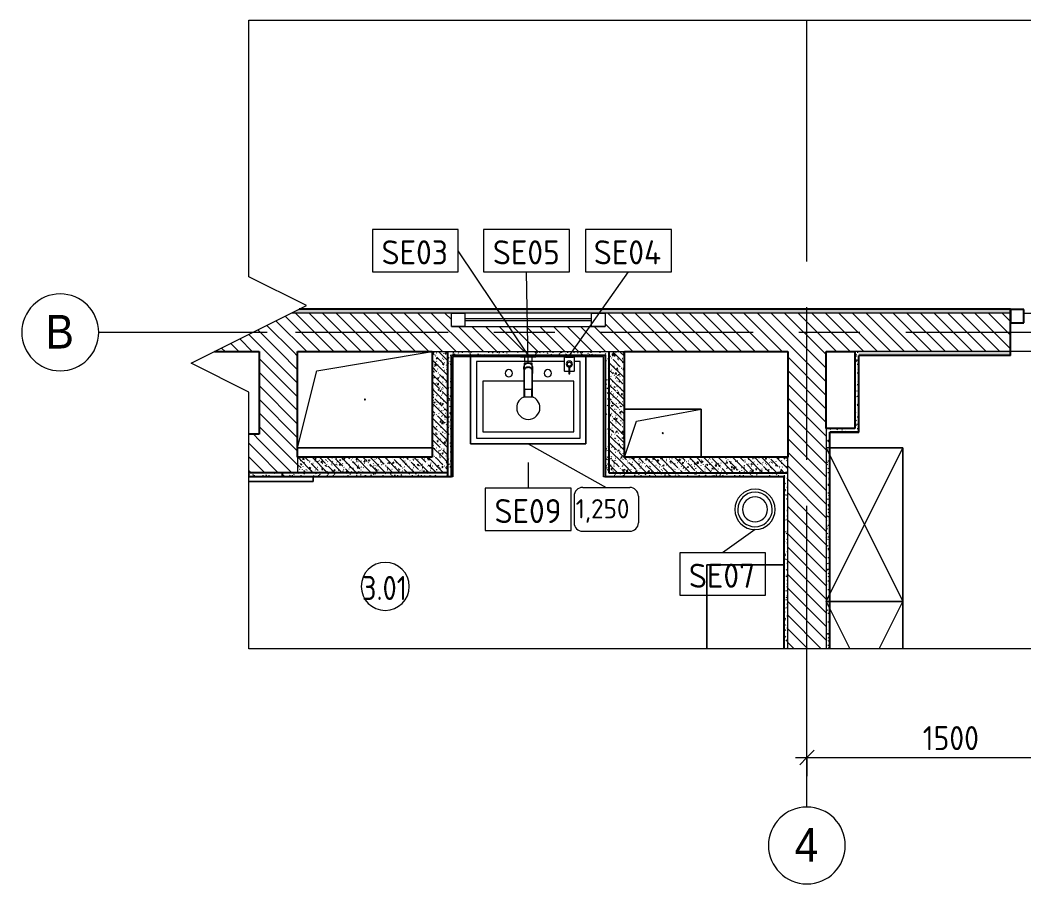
# Model space of a CAD drawing. Header units: millimetres. Extents: x 63482 to 319368, y -8553 to 29000.
# Drawn here: x 93317 to 98540, y 4931 to 9424 of the extents above; entities that cross this region are included whole.
import ezdxf

# ---------------------------------------------------------------- set-up
doc = ezdxf.new("R2010")
doc.units = ezdxf.units.MM
doc.linetypes.add('200_ШТРИХ__ш1_п0_6_', pattern=[80, 50, -30])
doc.linetypes.add('Осевая', pattern=[1587.5, 317.5, -238.125, 793.75, -238.125])
for name, color, linetype, lineweight, true_color in [('0-1', 7, 'Continuous', 9, 0x4994b4), ('A-GENM-1', 7, 'Continuous', 9, 0x4994b4), ('A-WALL-1', 7, 'Continuous', 25, 0x3c3c3c), ('A-WALL-FNSH-1', 7, 'Continuous', 15, 0x3c3c3c), ('P-SANR-FIXT-1', 7, 'Continuous', 15, 0x4994b4), ('P-SANR-FIXT-2', 7, 'Continuous', 9, 0x4994b4)]:
    doc.layers.add(name, color=color, linetype=linetype, lineweight=lineweight, true_color=true_color)
for name, color, linetype, lineweight in [('A-ANNO-DIMS', 7, 'Continuous', 9), ('A-ANNO-DIMS-50', 7, 'Continuous', 9), ('A-AREA-IDEN', 7, 'Continuous', 9), ('A-DETL-GENF', 7, 'Continuous', 9), ('A-DETL-MBND', 7, '200_ШТРИХ__ш1_п0_6_', 9), ('A-GENM', 7, 'Continuous', 9), ('A-GLAZ', 7, 'Continuous', 9), ('A-GLAZ-1', 7, 'Continuous', 15), ('A-GLAZ-CWMG', 7, 'Continuous', 9), ('A-GLAZ-CWMG-1', 7, 'Continuous', 25), ('A-WALL', 7, 'Continuous', 9), ('I-FURN', 7, 'Continuous', 9), ('I-FURN-IDEN', 7, 'Continuous', 9), ('I-WALL', 7, 'Continuous', 9), ('P-SANR-FIXT-IDEN', 7, 'Continuous', 9), ('Оси', 7, 'Continuous', 9), ('Оси-1', 7, 'Continuous', 20), ('Оси-2', 7, 'Осевая', 9)]:
    doc.layers.add(name, color=color, linetype=linetype, lineweight=lineweight)
doc.styles.add('Arial', font='arial.ttf', dxfattribs={"width": 0.9, "height": 175})
doc.styles.add('GOST Common', font='GOST_Common.ttf', dxfattribs={"height": 125})
doc.styles.add('GOST Common_1', font='GOST_Common.ttf', dxfattribs={"height": 100})
doc.styles.add('GOST Common_2', font='GOST_Common.ttf', dxfattribs={"width": 0.9, "height": 125})
doc.styles.add('ISOCPEUR', font='isocpeur.ttf', dxfattribs={"width": 0.9, "height": 125})
doc.dimstyles.new('ISO-2_5_0_9К_БОЛЬШОЙ', dxfattribs={"dimscale": 304.8, "dimtxt": 124.497647, "dimasz": 0.246063, "dimexe": 0.19685, "dimexo": 0.492126, "dimgap": 0, "dimtad": 1, "dimdec": 0, "dimrnd": 10, "dimzin": 0, "dimdsep": 46, "dimtxsty": 'ISOCPEUR', "dimblk1": 'OBLIQUE', "dimblk2": 'OBLIQUE', "dimsah": 1, "dimcen": 0.09, "dimdle": 0.19685, "dimazin": 0, "dimtfac": 1, "dimtdec": 4, "dimtix": 1, "dimtmove": 0, "dimatfit": 3, "dimfxl": 1, "dimtvp": 1, "dimtolj": 1, "dimtzin": 0, "dimarcsym": 2})
pattern_1 = [(135, (84900.947, 0), (-35.35534, -35.35534), [])]
pattern_2 = [(135, (84900.947, 0), (-37.71708, -37.71708), [53.34, -8.89, 1.778, -8.89]), (135, (84900.947, 37.694), (-37.71708, -37.71708), []), (50, (84900.947, 0), (63.7639, -5.57885), [6.668, -73.343]), (355, (84900.95, 0), (-12.33488, 66.8695), [5.334, -58.674]), (100.451, (84906.26, -0.465), (51.43036, 61.29098), [5.667, -62.332]), (46.184, (84900.95, 17.78), (94.8772, -14.71484), [10.001, -110.014]), (96.636, (84908.85, 16.55), (83.09115, 86.5993), [8.5, -93.497]), (351.184, (84900.95, 17.78), (83.09204, 86.5993), [8.001, -88.011]), (21, (84909.837, 13.335), (53.06449, -35.79273), [6.667, -73.342]), (326, (84909.84, 13.335), (21.63066, 64.46546), [5.334, -58.674]), (71.451, (84914.26, 10.35), (74.69646, 28.67237), [5.667, -62.332]), (37.5, (84900.947, 0), (1.080413, 29.59427), [1.676, -56.286, 1.676, -57.887, -58.896]), (37.5, (84900.947, 0), (1.080413, 29.59427), [-117.526, 1.676, -57.22]), (7.5, (84900.947, 0), (23.38637, 35.06351), [1.676, -32.283, 1.676, -54.953, -22.447]), (7.5, (84900.947, 0), (23.38637, 35.06351), [-90.589, 1.676, -20.771]), (327.5, (84881.122, 0), (47.456567, -2.00547), [1.676, -20.549, 1.676, -67.666, -92.012]), (327.5, (84881.122, 0), (47.456567, -2.00547), [-91.567, 1.676, -90.335]), (317.5, (84872.232, 0), (51.84495, 8.89904), [1.676, -27.216, 1.676, -44.374, -65.342]), (317.5, (84872.232, 0), (51.84495, 8.89904), [-74.943, 1.676, -63.665])]
pattern_3 = [(0, (84900.947, 0), (60.96, 15.24), [5.029, -40.691, 5.029, -40.691, -243.84]), (0, (84900.947, 0), (60.96, 15.24), [-91.44, 5.029, -86.411, 5.029, -40.691, -106.68]), (0, (84900.947, 0), (60.96, 15.24), [-228.6, 5.029, -25.451, 5.029, -71.171]), (120, (84923.807, 7.62), (-43.678227, 45.172909), [5.029, -40.691, 5.029, -40.691, -243.84]), (120, (84923.807, 7.62), (-43.678227, 45.172909), [-91.44, 5.029, -86.411, 5.029, -40.691, -106.68]), (120, (84923.807, 7.62), (-43.678227, 45.172909), [-228.6, 5.029, -25.451, 5.029, -71.171]), (240, (84931.427, 38.1), (-17.281773, -60.412909), [5.029, -40.691, 5.029, -40.691, -243.84]), (240, (84931.427, 38.1), (-17.281773, -60.412909), [-91.44, 5.029, -86.411, 5.029, -40.691, -106.68]), (240, (84931.427, 38.1), (-17.281773, -60.412909), [-228.6, 5.029, -25.451, 5.029, -71.171])]

# ---------------------------------------------------------------- blocks, each defined once
blk = doc.blocks.new('GM_Отверстие прямоугольное _в плите_ - Отверстие-21979773-Фрагмент 3_6')
at = {"layer": 'A-GENM'}
for p, q in [((-250, 150), (350, 250)), ((-350, -250), (-250, 150)), ((350, -250), (-350, -250)), ((-350, -250), (350, -250))]:
    blk.add_line(p, q, dxfattribs=at)
for start, end in [(360, 180), (180, 360)]:
    blk.add_arc((0, 0), 2.5, start, end, dxfattribs=at)
blk = doc.blocks.new('GM_Отверстие прямоугольное _в плите_ - Отверстие-V30-Фрагмент 3_6')
at = {"layer": 'A-GENM'}
for p, q in [((-200, 125), (200, 125)), ((200, 125), (-200, 125)), ((-137.5, 62.5), (200, 125)), ((200, 125), (200, -125)), ((200, -125), (200, 125)), ((-200, -125), (-137.5, 62.5))]:
    blk.add_line(p, q, dxfattribs=at)
for start, end in [(360, 180), (180, 360)]:
    blk.add_arc((0, 0), 2.5, start, end, dxfattribs=at)
blk = doc.blocks.new('Мебель_универсальная - 1_24б-26156272-Фрагмент 3_6')
at = {"layer": 'I-FURN'}
for p, q in [((-265.6, 25.4), (-600, 25.4)), ((-600, 25.4), (-600, 0)), ((-600, 0), (-600, 25.4)), ((-600, 25.4), (-265.6, 25.4))]:
    blk.add_line(p, q, dxfattribs=at)
blk = doc.blocks.new('Шкаф параметрический - 1_156-26173978-Фрагмент 3_6')
at = {"layer": 'I-FURN'}
for p, q in [((0, 0), (400, 800)), ((0, 800), (400, 0)), ((400, 800), (0, 800)), ((0, 800), (0, 0)), ((20, 800), (400, 800)), ((400, 0), (400, 800)), ((400, 800), (400, 0)), ((0, 0), (400, 0)), ((400, 0), (20, 0))]:
    blk.add_line(p, q, dxfattribs=at)
blk = doc.blocks.new('Шкаф параметрический - 1_156-V31-Фрагмент 3_6')
at = {"layer": 'I-FURN'}
for p, q in [((0, 800), (123.3, 553.5)), ((400, 800), (0, 800)), ((0, 800), (0, 553.5)), ((20, 800), (400, 800)), ((276.7, 553.5), (400, 800)), ((400, 553.5), (400, 800)), ((400, 800), (400, 553.5))]:
    blk.add_line(p, q, dxfattribs=at)
blk = doc.blocks.new('сифон - Для раковины-V33-Фрагмент 3_6')
at = {"layer": 'P-SANR-FIXT-1'}
for p, q in [((191.1, 20), (168.5, 20)), ((191.1, -40), (191.1, 40)), ((168.5, -20), (191.1, -20))]:
    blk.add_line(p, q, dxfattribs=at)
blk = doc.blocks.new('смеситель для раковины - Default-V35-Фрагмент 3_6')
at = {"layer": '0-1'}
for p, q in [((-20.3, 110), (-20.4, 97.4)), ((19.7, 151.6), (-19.8, 151.6)), ((19.8, 111.8), (-19.8, 111.8)), ((20.4, 97.4), (20.3, 110)), ((-22.8, 3), (-21.8, 15.6)), ((-18.9, 7.6), (-19.6, 9.7)), ((21.8, 15.6), (22.8, 3))]:
    blk.add_line(p, q, dxfattribs=at)
at = {"layer": '0-1', "flags": 128}
for points in [[(-20.7, 150.6), (-20.7, 150.2), (-20.7, 149.2), (-20.7, 148.3), (-20.7, 146.9), (-20.7, 145.4), (-20.8, 134.7), (-21.1, 63.6), (-21.1, 93.2)], [(19.7, 151.6), (20, 151.6), (20.2, 151.6), (20.5, 151.4), (20.6, 151.2), (20.7, 151.1), (20.8, 150.9), (20.8, 150.6)], [(21, 17), (21.2, 25.7), (21, 77.4), (21, 111.4)], [(-21.8, 15.6), (-21.6, 25.5), (-21.4, 39.3), (-21.2, 64), (-21.1, 88)], [(-21.1, 22.2), (-21.1, 24.2), (-21.1, 63.3), (-21.1, 93.2)], [(-20, 10.8), (-20.8, 13.2), (-20.9, 15.4)], [(12.1, -0.1), (16.4, 3.8), (19.5, 8.8), (21, 14.5), (21, 16)]]:
    blk.add_lwpolyline(points, dxfattribs=at)
at = {"layer": 'P-SANR-FIXT-1'}
for p, q in [((21, 151.6), (-21, 151.6)), ((-21, 151.6), (-21, -23)), ((-19.7, 144), (-19.8, 111.8)), ((19.8, 111.8), (19.7, 144)), ((19.9, 143.1), (19.9, 140.7)), ((19.9, 136.7), (19.9, 133.6)), ((19.9, 131), (20, 126.2)), ((20, 115.7), (20, 113.5)), ((20, 111.3), (20, 108.6)), ((21, -23), (21, 151.6)), ((-22.9, 0.3), (-22.9, 0.9)), ((22.5, 5), (22.9, 0.9)), ((22.9, 0.9), (22.9, 0.3)), ((-21, -23), (21, -23))]:
    blk.add_line(p, q, dxfattribs=at)
at = {"layer": 'P-SANR-FIXT-1', "flags": 128}
for points in [[(-21.1, 16.9), (-21.1, 42.2), (-21, 67.6), (-20.8, 118.3), (-20.7, 143.7), (-20.7, 149.4), (-20.8, 150.2), (-20.9, 145.3), (-20.9, 138.9), (-21.1, 88.1)], [(-20, 109.4), (-20, 111), (-20, 119.8)], [(-19.9, 125.8), (-19.9, 133.8), (-19.9, 138.3)], [(20, 123.6), (20, 119.9), (20, 117.9)], [(21.1, 88.1), (20.9, 138.9), (20.9, 145.3), (20.8, 150.2), (20.7, 149.4), (20.7, 143.7), (20.8, 118.3), (21, 67.6), (21.1, 42.2), (21.1, 16.9)], [(-15.9, 4.1), (-13.1, 1.6), (-12.1, 0.9)], [(12.1, 0.9), (13.1, 1.6), (15.9, 4.1)], [(22.9, 0.9), (22.7, 3.2), (22.5, 5.6), (22.3, 7.9), (22.1, 10.8), (21.8, 15.2)], [(-9.8, -0.4), (-6.1, -1.8), (-5.1, -2)], [(-2.7, -2.4), (-2.1, -2.5), (2.1, -2.5), (2.7, -2.4)], [(0.6, -3.9), (0.3, -3.9), (0.1, -3.9), (-0.1, -3.9), (-0.3, -3.9), (-0.6, -3.9)], [(5.1, -2), (6.1, -1.8), (9.8, -0.4)]]:
    blk.add_lwpolyline(points, dxfattribs=at)
at = {"layer": 'P-SANR-FIXT-1'}
for centre, major_axis, ratio, start_param, end_param in [((-19.8, 109.7), (-0.5, 0.002), 0.095846, 0.794229, 1.571164), ((19.8, 109.7), (0.5, 0.002), 0.095848, 4.711795, 5.488843), ((0, 17.2), (20.8, 0), 0.98634, 3.038054, 3.090126), ((0, 17.2), (20.8, 0), 0.98634, 3.29536, 3.441377), ((0, 17.2), (20.8, 0), 0.98634, 5.983401, 6.129418), ((0, 17.2), (20.8, 0), 0.98634, 0.051466, 0.103539), ((0, 17.2), (20.8, 0), 0.98634, 4.268583, 4.510817), ((0, 17.2), (18.5, 0), 0.986286, 4.671144, 4.753634), ((0, 17.2), (20.8, 0), 0.98634, 4.913948, 5.156189)]:
    blk.add_ellipse(centre, major_axis=major_axis, ratio=ratio, start_param=start_param, end_param=end_param, dxfattribs=at)
for points, knots in [([(-19.9, 147.4), (-19.9, 148), (-19.8, 149.3), (-19.8, 150.7), (-19.8, 151.5), (-19.8, 151.6), (-19.8, 151.6)], [0.1, 0.1, 0.1, 0.1, 0.2, 0.3, 0.4, 0.4725859, 0.4725859, 0.4725859, 0.4725859]), ([(-19.8, 151.6), (-19.7, 151.6), (-19.7, 151.6), (-19.7, 151.2), (-19.7, 150), (-19.7, 148.3), (-19.7, 146.2), (-19.7, 144.8), (-19.7, 144)], [0.4728347, 0.4728347, 0.4728347, 0.4728347, 0.5, 0.6, 0.7, 0.8, 0.9, 1, 1, 1, 1]), ([(-19.8, 111.8), (-19.8, 111.8), (-19.8, 111.7), (-19.8, 110.9), (-19.8, 110.1), (-19.8, 109.7)], [0.4695548, 0.4695548, 0.4695548, 0.4695548, 0.6, 0.8, 1, 1, 1, 1]), ([(19.7, 144), (19.7, 144.8), (19.7, 146.2), (19.7, 148.3), (19.7, 150), (19.7, 151.2), (19.7, 151.6), (19.7, 151.6), (19.7, 151.6)], [0, 0, 0, 0, 0.1, 0.2, 0.3, 0.4, 0.5, 0.5274121, 0.5274121, 0.5274121, 0.5274121]), ([(19.7, 151.6), (19.8, 151.6), (19.8, 151.5), (19.8, 150.7), (19.8, 149.3), (19.9, 148), (19.9, 147.4)], [0.5275209, 0.5275209, 0.5275209, 0.5275209, 0.6, 0.7, 0.8, 0.9, 0.9, 0.9, 0.9]), ([(19.8, 109.7), (19.8, 110.1), (19.8, 110.9), (19.8, 111.7), (19.8, 111.8), (19.8, 111.8)], [0, 0, 0, 0, 0.2, 0.4, 0.5304748, 0.5304748, 0.5304748, 0.5304748]), ([(-21.1, 88.1), (-21.1, 85.7), (-21.1, 82.2), (-21.1, 77.5), (-21.2, 73.9), (-21.2, 70.4), (-21.2, 66.8), (-21.2, 63.9), (-21.2, 61.5), (-21.2, 59.8), (-21.2, 58), (-21.2, 55.7), (-21.3, 52.8), (-21.3, 49.3), (-21.3, 46), (-21.3, 42.6), (-21.4, 39.4), (-21.4, 36.2), (-21.5, 32.2), (-21.5, 27.5), (-21.7, 20.9), (-21.8, 17.2), (-21.8, 15.2)], [0, 0, 0, 0, 0.083333, 0.125, 0.166667, 0.208333, 0.25, 0.291667, 0.3125, 0.333333, 0.354167, 0.375, 0.416667, 0.458333, 0.5, 0.541667, 0.583333, 0.625, 0.666667, 0.75, 0.833333, 1, 1, 1, 1]), ([(-20.4, 97.4), (-20.4, 91.1), (-20.5, 81.8), (-20.6, 69.7), (-20.6, 60), (-20.7, 52.6), (-20.8, 47.4), (-20.8, 45.2), (-20.8, 43.5), (-20.9, 41.8), (-20.9, 39.8), (-20.9, 37.7), (-20.9, 36.2), (-20.9, 35.4), (-21, 34.1), (-21, 32.6), (-21, 31), (-21, 29.7), (-21, 28.6), (-21, 27.7), (-21, 26.8), (-21.1, 25.6), (-21.1, 22.9), (-21.1, 20.4), (-21.1, 18.4)], [0, 0, 0, 0, 0.222222, 0.333333, 0.444444, 0.583333, 0.618056, 0.652778, 0.670139, 0.6875, 0.722222, 0.756944, 0.774306, 0.782986, 0.791667, 0.826389, 0.84375, 0.861111, 0.878472, 0.887153, 0.895833, 0.913194, 0.930556, 1, 1, 1, 1]), ([(21.1, 18.4), (21.1, 19.2), (21.1, 20.8), (21.1, 23.1), (21.1, 25), (21.1, 26.5), (21, 27.6), (21, 28.6), (21, 30), (21, 31.7), (21, 33.4), (21, 34.6), (20.9, 35.2), (20.9, 35.7), (20.9, 36.3), (20.9, 36.9), (20.9, 38.1), (20.9, 39.8), (20.9, 41.4), (20.8, 42.8), (20.8, 44.1), (20.8, 45.8), (20.8, 48.6), (20.7, 53.5), (20.6, 60.7), (20.6, 68.9), (20.5, 76.5), (20.5, 85.7), (20.4, 92.7), (20.4, 97.4)], [0, 0, 0, 0, 0.027778, 0.055556, 0.083333, 0.097222, 0.111111, 0.125, 0.138889, 0.166667, 0.194444, 0.208333, 0.215278, 0.222222, 0.229167, 0.236111, 0.25, 0.277778, 0.305556, 0.319444, 0.333333, 0.361111, 0.388889, 0.444444, 0.555556, 0.666667, 0.75, 0.833333, 1, 1, 1, 1]), ([(20.4, 88.2), (20.4, 88.1), (20.5, 88), (20.6, 87.8), (20.7, 87.5), (20.7, 87.4), (20.7, 87.3)], [0.19375, 0.19375, 0.19375, 0.19375, 0.25, 0.3, 0.35, 0.4, 0.4, 0.4, 0.4]), ([(21.8, 15.2), (21.8, 16.4), (21.7, 19.4), (21.6, 24.2), (21.5, 28.2), (21.5, 30.6), (21.5, 32.4), (21.4, 34.1), (21.4, 35.8), (21.4, 37.3), (21.4, 38.7), (21.4, 39.8), (21.4, 41), (21.3, 42.6), (21.3, 44.7), (21.3, 47.5), (21.3, 50.9), (21.2, 55.1), (21.2, 60), (21.2, 65.1), (21.2, 69.9), (21.2, 74.5), (21.1, 80.6), (21.1, 85.1), (21.1, 88.1)], [0, 0, 0, 0, 0.142857, 0.285714, 0.357143, 0.392857, 0.428571, 0.464286, 0.5, 0.535714, 0.553571, 0.571429, 0.589286, 0.607143, 0.642857, 0.678571, 0.714286, 0.75, 0.785714, 0.821429, 0.857143, 0.892857, 0.928571, 1, 1, 1, 1]), ([(-21.8, 15.2), (-21.9, 13.9), (-22, 12.1), (-22.1, 10.1), (-22.2, 8.7), (-22.3, 7.5), (-22.4, 6.6), (-22.5, 5.7), (-22.6, 4.8), (-22.7, 3.8), (-22.8, 2.5), (-22.9, 1.5), (-22.9, 0.9)], [0, 0, 0, 0, 0.166667, 0.25, 0.333333, 0.416667, 0.5, 0.583333, 0.666667, 0.75, 0.833333, 1, 1, 1, 1]), ([(22.9, 0.3), (22.9, -2.5), (22.3, -6.4), (20, -11.4), (17.7, -14.7), (14.9, -17.6), (11.6, -20), (7.9, -21.7), (4.5, -22.6), (1.5, -23), (-1.9, -23), (-6, -22.4), (-10, -20.8), (-12.8, -19.1), (-14.8, -17.5), (-16.7, -15.8), (-18.8, -13.3), (-21.9, -8.1), (-22.9, -3.2), (-22.9, 0.3)], [0, 0, 0, 0, 0.111111, 0.166667, 0.222222, 0.277778, 0.333333, 0.388889, 0.444444, 0.479167, 0.513889, 0.583333, 0.652778, 0.6875, 0.722222, 0.756944, 0.791667, 0.861111, 1, 1, 1, 1]), ([(-16.4, 3.7), (-16.6, 4.1), (-17.6, 5.3), (-18.7, 7.1), (-19.6, 9), (-20.1, 10.6), (-20.6, 12.1), (-21, 14.3), (-21.1, 15.9), (-21.1, 16.9)], [0.5566569, 0.5566569, 0.5566569, 0.5566569, 0.6, 0.7, 0.75, 0.8, 0.85, 0.9, 1, 1, 1, 1]), ([(-21.1, 16.4), (-21.1, 14.3), (-20.4, 11.1), (-18.7, 7.6), (-17.5, 5.8), (-16.4, 4.5), (-15.2, 3.2), (-13.9, 2.1), (-12.5, 1), (-11.4, 0.4), (-10.9, 0.1)], [0, 0, 0, 0, 0.1111111, 0.1666667, 0.1944444, 0.2222222, 0.25, 0.2777778, 0.3055556, 0.3333333, 0.3333333, 0.3333333, 0.3333333]), ([(-20.8, 14.6), (-20.7, 14.1), (-20.6, 12.9), (-20.2, 11.6), (-20, 10.9)], [0, 0, 0, 0, 0.4, 1, 1, 1, 1]), ([(-18.3, 9.9), (-18.8, 10.8), (-20.1, 14), (-20.7, 17.5), (-20.7, 19.9)], [-0.157337, -0.157337, -0.157337, -0.157337, -0.1111111, 0, 0, 0, 0]), ([(-19.3, 9.3), (-19.1, 8.7), (-18.5, 7.4), (-17.6, 6.2), (-17.1, 5.5)], [0.2222222, 0.2222222, 0.2222222, 0.2222222, 0.4444444, 0.7777778, 0.7777778, 0.7777778, 0.7777778]), ([(-13.9, 4), (-14.7, 4.7), (-15.8, 6), (-16.9, 7.4), (-17.2, 8)], [-0.26859689, -0.26859689, -0.26859689, -0.26859689, -0.22222222, -0.18982564, -0.18982564, -0.18982564, -0.18982564]), ([(-10, -1.5), (-10.9, -1), (-12.8, 0.2), (-14.5, 1.7), (-15.3, 2.6), (-15.4, 2.7)], [0.3, 0.3, 0.3, 0.3, 0.4, 0.5, 0.5124698, 0.5124698, 0.5124698, 0.5124698]), ([(-7.8, 0), (-8.7, 0.4), (-10.3, 1.2), (-11.7, 2.2), (-12.3, 2.7)], [-0.37982072, -0.37982072, -0.37982072, -0.37982072, -0.33333333, -0.30027801, -0.30027801, -0.30027801, -0.30027801]), ([(-10.9, 0.1), (-10.4, -0.2), (-9.2, -0.7), (-6.9, -1.7), (-3.8, -2.5), (0, -2.8), (3.8, -2.5), (6.9, -1.7), (9, -0.9), (10.1, -0.3), (10.9, 0.1), (11.7, 0.5), (12.7, 1.2), (13.9, 2), (15, 3), (15.8, 3.8), (16.4, 4.5), (17, 5.2), (17.7, 6.2), (18.6, 7.6), (19.3, 9), (19.7, 9.9), (19.9, 10.5), (20, 10.9), (20.2, 11.2), (20.3, 11.7), (20.6, 12.6), (20.8, 13.8), (21, 15.1), (21.1, 16), (21.1, 16.4)], [0.3333333, 0.3333333, 0.3333333, 0.3333333, 0.3611111, 0.3888889, 0.4444444, 0.5, 0.5555556, 0.6111111, 0.6388889, 0.6527778, 0.6666667, 0.6805556, 0.6944444, 0.7222222, 0.75, 0.7638889, 0.7777778, 0.7916667, 0.8055556, 0.8333333, 0.8611111, 0.875, 0.8819444, 0.8888889, 0.8958333, 0.9027778, 0.9166667, 0.9444444, 0.9722222, 1, 1, 1, 1]), ([(17.3, 8), (16.9, 7.4), (15, 4.8), (10.7, 1.1), (3.8, -1.6), (-2, -1.6), (-5.1, -0.9), (-5.8, -0.7)], [-0.8101744, -0.8101744, -0.8101744, -0.8101744, -0.7777778, -0.6666667, -0.5555556, -0.4444444, -0.4109505, -0.4109505, -0.4109505, -0.4109505]), ([(20.9, 14), (20.9, 13.9), (20.7, 12.8), (20.2, 10.6), (19, 7.6), (16.7, 3.9), (12.9, 0), (8, -2.6), (4.7, -3.4), (3.5, -3.6)], [0.0919533, 0.0919533, 0.0919533, 0.0919533, 0.1, 0.2, 0.3, 0.4, 0.6, 0.8, 0.9091362, 0.9091362, 0.9091362, 0.9091362]), ([(17.1, 5.5), (17.5, 6), (18.6, 7.6), (19.5, 9.4), (19.9, 10.7)], [0.2222222, 0.2222222, 0.2222222, 0.2222222, 0.4444444, 0.9768048, 0.9768048, 0.9768048, 0.9768048]), ([(20.7, 19.9), (20.7, 17.5), (20.1, 14), (18.8, 10.8), (18.3, 9.9)], [-1, -1, -1, -1, -0.8888889, -0.8424724, -0.8424724, -0.8424724, -0.8424724]), ([(20.2, 11.7), (20.3, 12), (20.6, 12.9), (20.7, 13.9), (20.8, 14.6)], [0.2222222, 0.2222222, 0.2222222, 0.2222222, 0.4444444, 1, 1, 1, 1]), ([(-0.6, -3.9), (-1.6, -3.9), (-3.8, -3.7), (-6.8, -2.9), (-8.7, -2.1), (-9.5, -1.7)], [0, 0, 0, 0, 0.1, 0.2, 0.2837623, 0.2837623, 0.2837623, 0.2837623]), ([(-0.6, -3.9), (-0.6, -3.9), (-0.6, -3.7), (-0.6, -3.5), (-0.6, -3.3), (-0.6, -3.2)], [0, 0, 0, 0, 0.3636364, 0.5454545, 0.7272727, 0.7272727, 0.7272727, 0.7272727]), ([(0.6, -3.9), (0.6, -3.9), (0.6, -3.7), (0.6, -3.5), (0.6, -3.3), (0.6, -3.2)], [0, 0, 0, 0, 0.3636364, 0.5454545, 0.7272727, 0.7272727, 0.7272727, 0.7272727])]:
    blk.add_open_spline(points, degree=3, knots=knots, dxfattribs=at)
for points in [[(-19.8, 111.8), (-19.8, 111.8), (-19.8, 111.8), (-19.8, 111.8)], [(-19.8, 110), (-19.8, 110.3), (-19.8, 110.6), (-19.8, 110.9)], [(19.8, 111.8), (19.8, 111.8), (19.8, 111.8), (19.8, 111.8)], [(19.8, 110.9), (19.8, 110.6), (19.8, 110.3), (19.8, 110)], [(-20.5, 88.2), (-20.6, 88.2), (-20.7, 88.2), (-20.8, 88.2)], [(-22.9, 0.9), (-22.9, 2.2), (-22.8, 3.6), (-22.6, 4.9)], [(2.5, -3.8), (1.8, -3.9), (1.2, -3.9), (0.6, -3.9)]]:
    blk.add_open_spline(points, degree=3, dxfattribs=at)
blk = doc.blocks.new('мусорная корзина - Round_ Metal-V36-Фрагмент 3_6')
at = {"layer": 'P-SANR-FIXT-1'}
for radius, start, end in [(105, 0, 180), (90, 360, 180), (65, 0, 180), (105, 180, 360), (90, 180, 199.9826), (90, 200, 360), (65, 180, 360)]:
    blk.add_arc((0, 0), radius, start, end, dxfattribs=at)
blk = doc.blocks.new('Мойка кухонная - Раковина Roca Victoria-N Unik 600х460 мм-V37-Фрагмент 3_6')
at = {"layer": 'P-SANR-FIXT-2'}
for p, q in [((186, 0), (-270, 0)), ((-270, 0), (-270, -400)), ((270, 0), (241, 0)), ((270, -400), (270, 0)), ((-21.7, -102.3), (-236.6, -102.3)), ((-236.6, -102.3), (-236.6, -366.4)), ((236.1, -102.3), (19.9, -102.3)), ((236.1, -366.4), (236.1, -102.3)), ((-270, -400), (270, -400)), ((-236.6, -366.4), (236.1, -366.4))]:
    blk.add_line(p, q, dxfattribs=at)
for centre, radius, start, end in [((-101.6, -61.9), 19, 90, 180), ((-101.6, -61.9), 19, 360, 90), ((101.6, -61.9), 19.1, 360, 180), ((-101.6, -61.9), 19, 180, 270), ((-101.6, -61.9), 19.1, 270, 360), ((101.6, -61.9), 19.1, 180, 360), ((0, -241.3), 60.5, 107.052, 180), ((0, -241.3), 60.5, 360, 72.9701), ((0, -241.3), 60.5, 180, 360)]:
    blk.add_arc(centre, radius, start, end, dxfattribs=at)
blk = doc.blocks.new('TOY_Диспансер мыло - Дозатор Elegance new 11654 019001 хром-30769669-Фрагмент 3_6')
at = {"layer": 'A-GENM-1'}
for p, q in [((127.9, 106.1), (122.2, 106.1)), ((122.2, 106.1), (122.2, 91.2)), ((127.9, 91.2), (127.9, 106.1)), ((97.5, 89.2), (97.5, 21.5)), ((122.2, 91.2), (99.5, 91.2)), ((122.2, 91.2), (102.9, 91.2)), ((122.2, 92.2), (122.2, 64.8)), ((127.9, 64.8), (127.9, 92.2)), ((146.9, 91.2), (127.9, 91.2)), ((150.5, 91.2), (127.9, 91.2)), ((152.5, 21.5), (152.5, 89.2)), ((99.5, 19.5), (105, 19.5)), ((145, 19.5), (105, 19.5)), ((105, 19.5), (105, 18)), ((145, 18), (145, 19.5)), ((145, 19.5), (150.5, 19.5))]:
    blk.add_line(p, q, dxfattribs=at)
blk.add_circle((125, 55.2), 10, dxfattribs=at)
for centre, radius, start, end in [((99.5, 89.2), 2, 90, 180), ((125, 55.2), 15.7, 100.4353, 79.365), ((150.5, 89.2), 2, 360, 90), ((99.5, 21.5), 2, 180, 270), ((150.5, 21.5), 2, 270, 0)]:
    blk.add_arc(centre, radius, start, end, dxfattribs=at)
blk = doc.blocks.new('шкаф 1_112 - шкаф 1_112-31117176-Фрагмент 3_6')
at = {"layer": 'I-FURN'}
for p, q in [((-400, 6070), (-400, 5633.5)), ((0, 6070), (-400, 6070)), ((0, 6070), (-400, 6070)), ((-400, 6070), (-400, 5633.5)), ((-400, 5633.5), (-400, 6070)), ((-400, 6070), (0, 6070)), ((0, 5633.5), (0, 6070)), ((0, 5633.5), (0, 6070)), ((0, 6070), (0, 5633.5))]:
    blk.add_line(p, q, dxfattribs=at)
blk = doc.blocks.new('Прямоугольный импост - 50 x 70 мм-31701779-Фрагмент 3_6')
at = {"layer": 'A-GLAZ-CWMG-1'}
for p, q in [((0, 35), (-70, 35)), ((-70, 35), (-70, -35)), ((0, -35), (0, 35)), ((-70, -35), (0, -35))]:
    blk.add_line(p, q, dxfattribs=at)
blk = doc.blocks.new('120_Окно_СКБ_1Ст - 120_Окно_СКБ_1Ст 400х800 EI30-24230873-Фрагмент 3_6')
at = {"layer": 'A-GLAZ'}
for p, q in [((400, 100), (-400, 100)), ((330, 70), (-330, 70)), ((330, 60), (-330, 60)), ((-400, 30), (400, 30))]:
    blk.add_line(p, q, dxfattribs=at)
at = {"layer": 'A-GLAZ-1'}
for p, q in [((-400, 30), (-400, 100)), ((-400, 100), (-330, 100)), ((-330, 100), (-330, 30)), ((330, 30), (330, 100)), ((330, 100), (400, 100)), ((400, 100), (400, 30)), ((-330, 30), (-400, 30)), ((400, 30), (330, 30))]:
    blk.add_line(p, q, dxfattribs=at)
blk = doc.blocks.new('DET_L_Линия разрыва - М100-31025239-Фрагмент 3_6')
at = {"layer": 'A-DETL-GENF'}
for p, q in [((1485.4, 300), (1335.4, 0)), ((1785.4, -300), (1485.4, 300)), ((1335.4, 0), (0, 0)), ((1935.4, 0), (1785.4, -300)), ((3270.8, 0), (1935.4, 0))]:
    blk.add_line(p, q, dxfattribs=at)
blk = doc.blocks.new('DET_L_Линия разрыва - М100-31025420-Фрагмент 3_6')
at = {"layer": 'A-DETL-GENF'}
blk.add_line((8363.9, 0), (0, 0), dxfattribs=at)
blk = doc.blocks.new('DET_L_Линия разрыва - М100-31025392-Фрагмент 3_6')
at = {"layer": 'A-DETL-GENF'}
blk.add_line((0, 0), (8363.9, 0), dxfattribs=at)
blk = doc.blocks.new('Ось сетки - D8-29747960-Фрагмент 3_6')
at = {"layer": 'Оси-1'}
for start, end in [(360, 180), (180, 360)]:
    blk.add_arc((0, 0), 4, start, end, dxfattribs=at)
blk = doc.blocks.new('DIMBLOCK43-Фрагмент 3_6')
at = {"layer": 'A-ANNO-DIMS-50'}
for p, q in [((97410.9, 5491.5), (97410.9, 5648.5)), ((98910.9, 5491.5), (98910.9, 5648.5)), ((97350.9, 5588.5), (98910.9, 5588.5)), ((97410.9, 5588.5), (97410.9, 5491.5)), ((98910.9, 5588.5), (98910.9, 5491.5))]:
    blk.add_line(p, q, dxfattribs=at)
at = {"layer": 'A-ANNO-DIMS-50', "lineweight": 20}
for p, q in [((97410.9, 5588.5), (97448.4, 5626)), ((98910.9, 5588.5), (98948.4, 5626)), ((97410.9, 5588.5), (97373.4, 5551)), ((98910.9, 5588.5), (98873.4, 5551))]:
    blk.add_line(p, q, dxfattribs=at)
at = {"layer": 'A-ANNO-DIMS-50', "color": 0, "insert": (98013.7, 5751.8), "char_height": 125, "width": 353.382, "attachment_point": 1, "line_spacing_factor": 1.149209, "style": 'ISOCPEUR'}
blk.add_mtext('1500', dxfattribs=at)
blk = doc.blocks.new('_Oblique')
at = {"color": 0, "linetype": 'ByBlock', "lineweight": -2}
blk.add_line((-0.5, -0.5), (0.5, 0.5), dxfattribs=at)
blk = doc.blocks.new('М_сантехническая_рамка1 - В рамке-30590747-Фрагмент 3_6')
at = {"layer": 'P-SANR-FIXT-IDEN'}
for p, q in [((4.29, 2.24), (-4.64, 2.24)), ((-4.64, 2.24), (-4.64, -2.18)), ((4.29, -2.18), (4.29, 2.24)), ((-4.64, -2.18), (4.29, -2.18))]:
    blk.add_line(p, q, dxfattribs=at)
blk = doc.blocks.new('Марка_Мебель - В прямоуг_Balcon_Марка-25523697-Фрагмент 3_6')
at = {"layer": 'I-FURN-IDEN'}
for p, q in [((-2.45, 2.28), (2.45, 2.28)), ((-3.35, 1.38), (-3.35, -1.38)), ((3.35, 1.38), (3.35, -1.38)), ((-2.46, -2.28), (2.45, -2.28))]:
    blk.add_line(p, q, dxfattribs=at)
for centre, radius, start, end in [((-2.45, 1.38), 0.9, 90, 180), ((2.45, 1.38), 0.9, 0, 90), ((-2.46, -1.38), 0.893, 180, 270), ((2.45, -1.38), 0.9, 270, 0)]:
    blk.add_arc(centre, radius, start, end, dxfattribs=at)
blk = doc.blocks.new('Марка_Помещения - Номер-25198446-Фрагмент 3_6')
at = {"layer": 'A-AREA-IDEN'}
for start, end in [(360, 180), (180, 360)]:
    blk.add_arc((0, 0), 2.5, start, end, dxfattribs=at)

msp = doc.modelspace()

# ---------------------------------------------------------------- hatches: boundary and pattern name
at = {"layer": 'I-WALL'}
h = msp.add_hatch(dxfattribs=at)
h.set_pattern_fill('FP_20', color=256, style=0, pattern_type=2)
h.set_pattern_definition(pattern_1)
h.paths.add_polyline_path([(97660.9, 7700), (98470.2, 7700), (98470.2, 7900), (96360.9, 7900), (96360.9, 7830), (95560.9, 7830), (95560.9, 7900), (94728.7, 7900), (94328.7, 7700), (97562.3, 7700)])
h.paths.add_polyline_path([(101560.9, 7700), (101560.9, 7900), (99910.2, 7900), (99910.2, 7700), (101110.9, 7700)])
h = msp.add_hatch(dxfattribs=at)
h.set_pattern_fill('FP_10', color=256, style=0, pattern_type=2)
h.set_pattern_definition(pattern_3)
h.paths.add_polyline_path([(105510.4, 7900), (107511.9, 7900), (107511.9, 7920), (99910.2, 7920), (99910.2, 7900), (104310.4, 7900)])
h.paths.add_polyline_path([(111235.9, 7900), (111235.9, 7908), (111265.9, 7908), (111265.9, 7920), (108951.9, 7920), (108951.9, 7900), (110288.2, 7900)])
h.paths.add_polyline_path([(96405.4, 7900), (98470.2, 7900), (98470.2, 7920), (94768.7, 7920), (94728.7, 7900), (96360.9, 7900)])
h = msp.add_hatch(dxfattribs=at)
h.set_pattern_fill('FP_20', color=256, style=0, pattern_type=2)
h.set_pattern_definition(pattern_1)
h.paths.add_polyline_path([(94760.9, 7070), (94760.9, 7700), (94560.9, 7700), (94560.9, 7070)])
h = msp.add_hatch(dxfattribs=at)
h.set_pattern_fill('FP_4', color=256, style=0, pattern_type=2)
h.set_pattern_definition(pattern_2)
h.paths.add_polyline_path([(95460.9, 7150), (95540.9, 7150), (95540.9, 7700), (95460.9, 7700)])
h = msp.add_hatch(dxfattribs=at)
h.set_pattern_fill('FP_10', color=256, style=0, pattern_type=2)
h.set_pattern_definition(pattern_3)
h.paths.add_polyline_path([(95540.9, 7070), (95560.9, 7070), (95560.9, 7700), (95540.9, 7700)])
h = msp.add_hatch(dxfattribs=at)
h.set_pattern_fill('FP_10', color=256, style=0, pattern_type=2)
h.set_pattern_definition(pattern_3)
h.paths.add_polyline_path([(95971.5, 7680), (96360.9, 7680), (96360.9, 7700), (95560.9, 7700), (95560.9, 7680), (95935.4, 7680)])
h = msp.add_hatch(dxfattribs=at)
h.set_pattern_fill('FP_10', color=256, style=0, pattern_type=2)
h.set_pattern_definition(pattern_3)
h.paths.add_polyline_path([(96360.9, 7050), (96380.9, 7050), (96380.9, 7700), (96360.9, 7700), (96360.9, 7299.4)])
h = msp.add_hatch(dxfattribs=at)
h.set_pattern_fill('FP_4', color=256, style=0, pattern_type=2)
h.set_pattern_definition(pattern_2)
h.paths.add_polyline_path([(96405.4, 7070), (96460.9, 7070), (96460.9, 7700), (96380.9, 7700), (96380.9, 7070)])
h = msp.add_hatch(dxfattribs=at)
h.set_pattern_fill('FP_20', color=256, style=0, pattern_type=2)
h.set_pattern_definition(pattern_1)
h.paths.add_polyline_path([(97310.9, 6153.5), (97510.9, 6153.5), (97510.9, 7700), (97310.9, 7700), (97310.9, 6783.8)])
h = msp.add_hatch(dxfattribs=at)
h.set_pattern_fill('FP_10', color=256, style=0, pattern_type=2)
h.set_pattern_definition(pattern_3)
h.paths.add_polyline_path([(97680.9, 7280), (97680.9, 7700), (97660.9, 7700), (97660.9, 7280)])
h = msp.add_hatch(dxfattribs=at)
h.set_pattern_fill('FP_10', color=256, style=0, pattern_type=2)
h.set_pattern_definition(pattern_3)
h.paths.add_polyline_path([(101009.9, 7680), (101010.9, 7680), (101010.9, 7700), (99910.2, 7700), (99910.2, 7680), (100997.9, 7680)])
h.paths.add_polyline_path([(97680.9, 7680), (98470.2, 7680), (98470.2, 7700), (97680.9, 7700)])
h = msp.add_hatch(dxfattribs=at)
h.set_pattern_fill('FP_20', color=256, style=0, pattern_type=2)
h.set_pattern_definition(pattern_1)
h.paths.add_polyline_path([(94560.9, 7070), (94560.9, 7270), (94506.5, 7270), (94506.5, 7070)])
h = msp.add_hatch(dxfattribs=at)
h.set_pattern_fill('FP_10', color=256, style=0, pattern_type=2)
h.set_pattern_definition(pattern_3)
h.paths.add_polyline_path([(97510.9, 7280), (97660.9, 7280), (97660.9, 7300), (97510.9, 7300), (97510.9, 7299.4)])
h = msp.add_hatch(dxfattribs=at)
h.set_pattern_fill('FP_10', color=256, style=0, pattern_type=2)
h.set_pattern_definition(pattern_3)
h.paths.add_polyline_path([(97514.3, 6153.5), (97530.9, 6153.5), (97530.9, 7280), (97510.9, 7280), (97510.9, 6153.5)])
h = msp.add_hatch(dxfattribs=at)
h.set_pattern_fill('FP_4', color=256, style=0, pattern_type=2)
h.set_pattern_definition(pattern_2)
h.paths.add_polyline_path([(95540.9, 7070), (95540.9, 7150), (94760.9, 7150), (94760.9, 7070), (95248.5, 7070)])
h = msp.add_hatch(dxfattribs=at)
h.set_pattern_fill('FP_4', color=256, style=0, pattern_type=2)
h.set_pattern_definition(pattern_2)
h.paths.add_polyline_path([(97273, 7070), (97310.9, 7070), (97310.9, 7150), (96460.9, 7150), (96460.9, 7070), (96983.8, 7070)])
h = msp.add_hatch(dxfattribs=at)
h.set_pattern_fill('FP_10', color=256, style=0, pattern_type=2)
h.set_pattern_definition(pattern_3)
h.paths.add_polyline_path([(95560.9, 7050), (95560.9, 7070), (94506.5, 7070), (94506.5, 7050), (95248.5, 7050)])
h = msp.add_hatch(dxfattribs=at)
h.set_pattern_fill('FP_10', color=256, style=0, pattern_type=2)
h.set_pattern_definition(pattern_3)
h.paths.add_polyline_path([(94680.9, 7050), (95540.9, 7050), (95540.9, 7070), (94680.9, 7070)])
h = msp.add_hatch(dxfattribs=at)
h.set_pattern_fill('FP_10', color=256, style=0, pattern_type=2)
h.set_pattern_definition(pattern_3)
h.paths.add_polyline_path([(97273, 7050), (97310.9, 7050), (97310.9, 7070), (96380.9, 7070), (96380.9, 7050), (96983.8, 7050)])
h = msp.add_hatch(dxfattribs=at)
h.set_pattern_fill('FP_10', color=256, style=0, pattern_type=2)
h.set_pattern_definition(pattern_3)
h.paths.add_polyline_path([(97290.9, 6153.5), (97310.9, 6153.5), (97310.9, 7050), (97290.9, 7050), (97290.9, 6590)])

# ---------------------------------------------------------------- linework, layer by layer
at = {"layer": 'A-DETL-MBND'}
msp.add_line((97290.9, 6153.5), (97290.9, 6783.8), dxfattribs=at)
at = {"layer": 'A-WALL'}
for p, q in [((95560.9, 7900), (94728.7, 7900)), ((98470.2, 7900), (96360.9, 7900)), ((97661.4, 7921), (97661.4, 7920)), ((95460.9, 7700), (96460.9, 7700)), ((95561.9, 7679), (95560.9, 7679)), ((96359.9, 7679), (96359.9, 7680)), ((98470.2, 7700), (97660.9, 7700)), ((97510.9, 7300), (97510.9, 6153.5)), ((94760.9, 7150), (94760.9, 7070)), ((97310.9, 6153.5), (97310.9, 7150))]:
    msp.add_line(p, q, dxfattribs=at)
at = {"layer": 'A-WALL-1'}
for p, q in [((98470.2, 7920), (94768.7, 7920)), ((98470.2, 7680), (98470.2, 7920)), ((94328.7, 7700), (94560.9, 7700)), ((94560.9, 7700), (94560.9, 7270)), ((94760.9, 7700), (95460.9, 7700)), ((94760.9, 7150), (94760.9, 7700)), ((95460.9, 7700), (95460.9, 7150)), ((95540.9, 7700), (95540.9, 7050)), ((95560.9, 7050), (95560.9, 7680)), ((96360.9, 7680), (95560.9, 7680)), ((96360.9, 7680), (96360.9, 7050)), ((96380.9, 7700), (96380.9, 7070)), ((96460.9, 7700), (97310.9, 7700)), ((96460.9, 7150), (96460.9, 7700)), ((97310.9, 7700), (97310.9, 7150)), ((97510.9, 7700), (97660.9, 7700)), ((97510.9, 7300), (97510.9, 7700)), ((97660.9, 7700), (97660.9, 7300)), ((97680.9, 7280), (97680.9, 7680)), ((98470.2, 7680), (97680.9, 7680)), ((94560.9, 7270), (94506.5, 7270)), ((97660.9, 7300), (97510.9, 7300)), ((97530.9, 6153.5), (97530.9, 7280)), ((97680.9, 7280), (97530.9, 7280)), ((95460.9, 7150), (94760.9, 7150)), ((97310.9, 7150), (96460.9, 7150)), ((95540.9, 7070), (94506.5, 7070)), ((94680.9, 7070), (94680.9, 7050)), ((96380.9, 7070), (97310.9, 7070)), ((94506.5, 7050), (95560.9, 7050)), ((96360.9, 7050), (97290.9, 7050)), ((97290.9, 7050), (97290.9, 6153.5))]:
    msp.add_line(p, q, dxfattribs=at)
at = {"layer": 'A-WALL-FNSH-1'}
for p, q in [((98470.2, 7921), (94770.7, 7921)), ((98470.2, 7920), (98470.2, 7921)), ((95561.9, 7679), (96359.9, 7679)), ((95561.9, 7049), (95561.9, 7679)), ((96359.9, 7679), (96359.9, 7049)), ((97681.9, 7279), (97681.9, 7679)), ((97681.9, 7679), (98470.2, 7679)), ((98470.2, 7679), (98470.2, 7680)), ((97531.9, 7279), (97681.9, 7279)), ((97531.9, 6153.5), (97531.9, 7279)), ((94506.5, 7049), (95561.9, 7049)), ((96359.9, 7049), (97289.9, 7049)), ((97289.9, 7049), (97289.9, 6153.5))]:
    msp.add_line(p, q, dxfattribs=at)
at = {"layer": 'I-FURN'}
for p, q in [((95661.2, 7672), (95661.2, 7220.5)), ((95661.2, 7220.5), (95661.2, 7672)), ((96261.2, 7220.5), (96261.2, 7672)), ((96261.2, 7672), (96261.2, 7220.5)), ((95661.2, 7220.5), (96261.2, 7220.5)), ((96261.2, 7220.5), (95661.2, 7220.5))]:
    msp.add_line(p, q, dxfattribs=at)
at = {"layer": 'I-FURN-IDEN'}
msp.add_line((95961.2, 7220.5), (96366.9, 6992.9), dxfattribs=at)
at = {"layer": 'I-WALL'}
for p, q in [((98540.2, 7900), (99840.2, 7900)), ((99910.2, 7700), (98470.2, 7700)), ((96352.9, 7672), (95568.9, 7672)), ((95568.9, 7672), (95568.9, 7049)), ((96352.9, 7049), (96352.9, 7672)), ((95568.9, 7049), (95561.9, 7049)), ((96359.9, 7049), (96352.9, 7049)), ((96359.9, 7050), (96360.9, 7050))]:
    msp.add_line(p, q, dxfattribs=at)
at = {"layer": 'P-SANR-FIXT-IDEN'}
for p, q in [((95961.2, 7680.5), (95596.6, 8224.8)), ((95960.6, 7639.8), (95952.2, 8114.3)), ((96174.7, 7680.2), (96482.5, 8114.3)), ((95960.9, 7123.8), (95960.9, 6989.4)), ((97140.9, 6774), (96972.4, 6653.1))]:
    msp.add_line(p, q, dxfattribs=at)
at = {"layer": 'Оси'}
for p, q in [((97410.9, 8174.3), (97410.9, 9424.3)), ((94602, 7800), (93725.5, 7800)), ((97410.9, 5330.9), (97410.9, 6580.9))]:
    msp.add_line(p, q, dxfattribs=at)
at = {"layer": 'Оси-2'}
for p, q in [((97410.9, 6580.9), (97410.9, 8174.3)), ((104037, 7800), (94602, 7800))]:
    msp.add_line(p, q, dxfattribs=at)

# ---------------------------------------------------------------- block references
at = {"layer": 'A-AREA-IDEN', "xscale": 49.99999999999998, "yscale": 49.99999999999998, "zscale": 49.99999999999998}
msp.add_blockref('Марка_Помещения - Номер-25198446-Фрагмент 3_6', (95216.6, 6478.5), dxfattribs=at)
at = {"layer": 'A-DETL-GENF'}
for name, p in [('DET_L_Линия разрыва - М100-31025392-Фрагмент 3_6', (94506.5, 9424.3)), ('DET_L_Линия разрыва - М100-31025420-Фрагмент 3_6', (94506.5, 6153.5))]:
    msp.add_blockref(name, p, dxfattribs=at)
at = {"layer": 'A-DETL-GENF', "rotation": 270.0000000000001}
msp.add_blockref('DET_L_Линия разрыва - М100-31025239-Фрагмент 3_6', (94506.5, 9424.3), dxfattribs=at)
at = {"layer": 'A-GENM'}
for name, p in [('GM_Отверстие прямоугольное _в плите_ - Отверстие-21979773-Фрагмент 3_6', (95110.9, 7450)), ('GM_Отверстие прямоугольное _в плите_ - Отверстие-V30-Фрагмент 3_6', (96660.9, 7275))]:
    msp.add_blockref(name, p, dxfattribs=at)
at = {"layer": 'A-GLAZ'}
msp.add_blockref('120_Окно_СКБ_1Ст - 120_Окно_СКБ_1Ст 400х800 EI30-24230873-Фрагмент 3_6', (95960.9, 7800), dxfattribs=at)
at = {"layer": 'A-GLAZ-CWMG', "rotation": 180}
msp.add_blockref('Прямоугольный импост - 50 x 70 мм-31701779-Фрагмент 3_6', (98470.2, 7884), dxfattribs=at)
at = {"layer": 'I-FURN'}
for name, p in [('Шкаф параметрический - 1_156-26173978-Фрагмент 3_6', (97510.9, 6400)), ('шкаф 1_112 - шкаф 1_112-31117176-Фрагмент 3_6', (97290.9, 520)), ('Шкаф параметрический - 1_156-V31-Фрагмент 3_6', (97510.9, 5600))]:
    msp.add_blockref(name, p, dxfattribs=at)
at = {"layer": 'I-FURN', "rotation": 180}
msp.add_blockref('Мебель_универсальная - 1_24б-26156272-Фрагмент 3_6', (94240.9, 7050), dxfattribs=at)
at = {"layer": 'I-FURN-IDEN', "xscale": 49.99999999999998, "yscale": 49.99999999999998, "zscale": 49.99999999999998}
msp.add_blockref('Марка_Мебель - В прямоуг_Balcon_Марка-25523697-Фрагмент 3_6', (96366.9, 6879), dxfattribs=at)
at = {"layer": 'P-SANR-FIXT-1'}
for name, p in [('Мойка кухонная - Раковина Roca Victoria-N Unik 600х460 мм-V37-Фрагмент 3_6', (95961.2, 7649)), ('мусорная корзина - Round_ Metal-V36-Фрагмент 3_6', (97140.9, 6879))]:
    msp.add_blockref(name, p, dxfattribs=at)
for name, p, rotation in [('сифон - Для раковины-V33-Фрагмент 3_6', (95961.2, 7480.5), 89.99999999999964), ('смеситель для раковины - Default-V35-Фрагмент 3_6', (95960.6, 7616.8), 180), ('TOY_Диспансер мыло - Дозатор Elegance new 11654 019001 хром-30769669-Фрагмент 3_6', (96299.7, 7690), 180)]:
    msp.add_blockref(name, p, dxfattribs=dict(at, rotation=rotation))
at = {"layer": 'P-SANR-FIXT-IDEN', "xscale": 49.99999999999998, "yscale": 49.99999999999998, "zscale": 49.99999999999998}
for p in [(95381.9, 8223.2), (95960.9, 8223.2), (96491.2, 8223.2), (95969.5, 6877.4), (96981, 6541.1)]:
    msp.add_blockref('М_сантехническая_рамка1 - В рамке-30590747-Фрагмент 3_6', p, dxfattribs=at)
at = {"layer": 'Оси-1', "xscale": 49.99999999999998, "yscale": 49.99999999999998, "zscale": 49.99999999999998, "rotation": 89.99999999999982}
msp.add_blockref('Ось сетки - D8-29747960-Фрагмент 3_6', (93525.5, 7800), dxfattribs=at)
at = {"layer": 'Оси-1', "xscale": 49.99999999999998, "yscale": 49.99999999999998, "zscale": 49.99999999999998}
msp.add_blockref('Ось сетки - D8-29747960-Фрагмент 3_6', (97410.9, 5130.9), dxfattribs=at)

# ---------------------------------------------------------------- texts
at = {"layer": 'A-AREA-IDEN', "insert": (95095.7, 6532.7), "char_height": 125, "width": 303.038, "attachment_point": 1, "style": 'GOST Common_2'}
msp.add_mtext('3.01', dxfattribs=at)
at = {"layer": 'I-FURN-IDEN', "insert": (96207.4, 6932.5), "char_height": 100, "width": 368.776, "attachment_point": 1, "style": 'GOST Common_1'}
msp.add_mtext('1,250', dxfattribs=at)
at = {"layer": 'P-SANR-FIXT-IDEN', "char_height": 125, "attachment_point": 1, "style": 'GOST Common'}
for s, insert, width in [('SE03', (95197.6, 8278.6), 444.937), ('SE05', (95776.6, 8278.6), 444.937), ('SE04', (96301.9, 8278.6), 456.962), ('SE09', (95785.2, 6932.8), 444.937), ('SE07', (96796.7, 6596.5), 444.937)]:
    msp.add_mtext(s, dxfattribs=dict(at, insert=insert, width=width))
at = {"layer": 'Оси', "char_height": 175, "attachment_point": 1, "style": 'Arial'}
for s, insert, width in [('\\fArial|b0|i0|c204|p34|;\\W.9;В', (93449.8, 7890.8), 180.38), ('\\fArial|b0|i0|c204|p34|;\\W.9;4', (97347.2, 5221.2), 151.519)]:
    msp.add_mtext(s, dxfattribs=dict(at, insert=insert, width=width))

# ---------------------------------------------------------------- dimensions: what is measured, and where the dimension line sits
at = {"layer": 'A-ANNO-DIMS'}
dim = msp.add_linear_dim(base=(98910.9, 5588.5), p1=(97410.9, 5641.5), p2=(98910.9, 5641.5), dimstyle='ISO-2_5_0_9К_БОЛЬШОЙ', override={"dimpost": '<>', "dimfxl": 1500}, dxfattribs=at)
dim.commit()
dim.dimension.update_dxf_attribs({"geometry": 'DIMBLOCK43-Фрагмент 3_6', "text_midpoint": (98160.9, 5651)})

doc.saveas('drawing.dxf')
